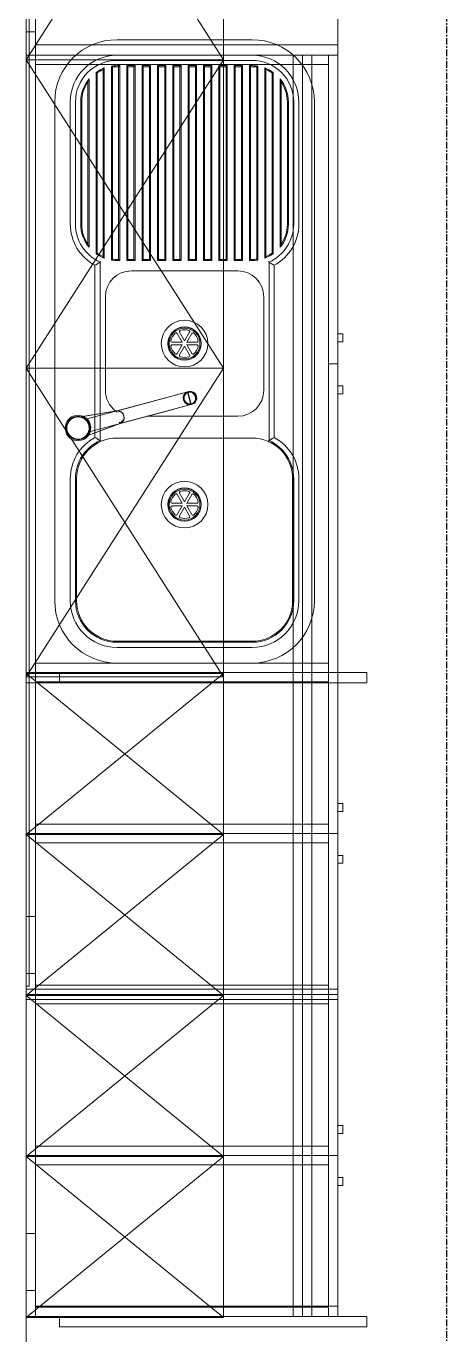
# Model space of a CAD drawing. Header units: millimetres. Extents: x -637480 to 299894, y -125373 to 39000.
# Drawn here: x 269190 to 270000, y 1515 to 4034 of the extents above; entities that cross this region are included whole.
import ezdxf

# ---------------------------------------------------------------- set-up
doc = ezdxf.new("R2010")
doc.units = ezdxf.units.MM
doc.linetypes.add('Xref building Toll$0$Grid Line', pattern=[22.225, 12.7, -3.175, 3.175, -3.175])
for name, color, linetype, lineweight in [('AM_BOR', 4, 'Continuous', 25), ('Xref building Toll$0$A-WALL', 113, 'Continuous', 9), ('Xref building Toll$0$I-FURN', 30, 'Continuous', 9), ('Xref building Toll$0$I-FURN-HDLN', 30, 'Continuous', 9), ('Xref building Toll$0$P-SANR-FIXT', 6, 'Continuous', 9)]:
    doc.layers.add(name, color=color, linetype=linetype, lineweight=lineweight)
doc.layers.add('Xref building Toll$0$S-GRID', color=8, linetype='Continuous')

# ---------------------------------------------------------------- blocks, each defined once
blk = doc.blocks.new('Xref building Toll$0$Toll Grids')
at = {"layer": 'Xref building Toll$0$S-GRID', "linetype": 'Xref building Toll$0$Grid Line'}
blk.add_line((270000, -125373.3), (270000, 36031.5), dxfattribs=at)
blk = doc.blocks.new('Xref building Toll$0$IVS-FURNITURE-Open Cabinet with Power Outlet Hole - W620 D600 H520 2-1123760-MASTER GROUND FLOOR')
at = {"layer": 'Xref building Toll$0$I-FURN'}
for p, q in [((315, 0), (-315, 0)), ((-315, 0), (-315, -600)), ((-315, -600), (-315, 0)), ((-315, 0), (315, 0)), ((-315, 0), (-315, 0)), ((-155, 0), (-265, 0)), ((-265, 0), (-265, 0)), ((-265, 0), (-155, 0)), ((-265, -18), (-265, 0)), ((-265, -18), (-265, 0)), ((-155, 0), (-155, 0)), ((-155, 0), (-155, -18)), ((-155, -18), (-155, 0)), ((315, -600), (315, 0)), ((315, 0), (315, -600)), ((315, 0), (315, 0)), ((295, -18), (-295, -18)), ((-295, -18), (-295, -18)), ((-295, -18), (295, -18)), ((-295, -600), (-295, -18)), ((-295, -600), (-295, -18)), ((-265, -18), (-155, -18)), ((-155, -18), (-265, -18)), ((-265, -18), (-265, -18)), ((-155, -18), (-155, -18)), ((295, -18), (295, -18)), ((295, -18), (295, -600)), ((295, -600), (295, -18)), ((-315, -600), (315, -600)), ((315, -600), (-315, -600)), ((-315, -600), (-315, -600)), ((-295, -600), (295, -600)), ((295, -600), (-295, -600)), ((-295, -600), (-295, -600)), ((295, -600), (295, -600)), ((315, -600), (315, -600))]:
    blk.add_line(p, q, dxfattribs=at)
blk = doc.blocks.new('Xref building Toll$0$IVS-FURNITURE-Table Cabinet Without Shelves - W310_5 D600 H730-1123769-MASTER GROUND FLOOR')
at = {"layer": 'Xref building Toll$0$I-FURN'}
for p, q in [((155, 0), (-155, 0)), ((-155, 0), (-155, -18)), ((-155, -18), (-155, 0)), ((-155, 0), (155, 0)), ((-155, 0), (-155, 0)), ((155, 0), (-155, 0)), ((-155, 0), (-155, -582)), ((-155, -582), (-155, 0)), ((-155, 0), (155, 0)), ((-155, 0), (-155, 0)), ((155, -18), (155, 0)), ((155, 0), (155, -18)), ((155, 0), (155, 0)), ((155, -582), (155, 0)), ((155, 0), (155, -582)), ((155, 0), (155, 0)), ((-155, -18), (155, -18)), ((155, -18), (-155, -18)), ((-155, -18), (-155, -18)), ((137, -18), (-137, -18)), ((-137, -18), (-137, -18)), ((-137, -18), (137, -18)), ((-137, -582), (-137, -18)), ((-137, -582), (-137, -18)), ((137, -18), (137, -18)), ((137, -18), (137, -582)), ((137, -582), (137, -18)), ((155, -18), (155, -18)), ((155, -514), (-155, -514)), ((-155, -514), (-155, -532)), ((-155, -532), (-155, -514)), ((-155, -514), (155, -514)), ((-155, -514), (-155, -514)), ((155, -532), (155, -514)), ((155, -514), (155, -532)), ((155, -514), (155, -514)), ((-155, -532), (155, -532)), ((155, -532), (-155, -532)), ((-155, -532), (-155, -532)), ((155, -532), (-155, -532)), ((-155, -532), (-155, -550)), ((-155, -550), (-155, -532)), ((-155, -532), (155, -532)), ((-155, -532), (-155, -532)), ((-155, -550), (155, -550)), ((155, -550), (-155, -550)), ((-155, -550), (-155, -550)), ((155, -532), (155, -532)), ((155, -550), (155, -532)), ((155, -532), (155, -550)), ((155, -532), (155, -532)), ((155, -550), (155, -550)), ((-155, -582), (155, -582)), ((155, -582), (-155, -582)), ((-155, -582), (-155, -582)), ((155, -582), (-155, -582)), ((-155, -582), (-155, -582)), ((-155, -582), (155, -582)), ((-155, -582), (-155, -600)), ((-155, -582), (-155, -600)), ((155, -600), (-155, -600)), ((-155, -600), (-155, -600)), ((-155, -600), (155, -600)), ((-137, -582), (137, -582)), ((137, -582), (-137, -582)), ((-137, -582), (-137, -582)), ((112.5, -600), (97.5, -600)), ((97.5, -600), (97.5, -600)), ((97.5, -600), (112.5, -600)), ((97.5, -600), (97.5, -610)), ((97.5, -600), (97.5, -610)), ((112.5, -600), (112.5, -600)), ((112.5, -610), (112.5, -600)), ((112.5, -600), (112.5, -610)), ((137, -582), (137, -582)), ((155, -582), (155, -582)), ((155, -582), (155, -582)), ((155, -600), (155, -582)), ((155, -582), (155, -600)), ((155, -600), (155, -600)), ((112.5, -610), (97.5, -610)), ((97.5, -610), (97.5, -610)), ((97.5, -610), (112.5, -610)), ((112.5, -610), (112.5, -610))]:
    blk.add_line(p, q, dxfattribs=at)
blk = doc.blocks.new('Xref building Toll$0$IVS-FURNITURE-Table Cabinet Without Shelves - W310_5 D600 H730-1128784-MASTER GROUND FLOOR')
at = {"layer": 'Xref building Toll$0$I-FURN'}
for p, q in [((112.5, 610), (97.5, 610)), ((97.5, 610), (97.5, 610)), ((97.5, 610), (112.5, 610)), ((97.5, 610), (97.5, 600)), ((97.5, 610), (97.5, 600)), ((112.5, 610), (112.5, 610)), ((112.5, 600), (112.5, 610)), ((112.5, 610), (112.5, 600)), ((155, 600), (-155, 600)), ((-155, 600), (-155, 600)), ((-155, 600), (155, 600)), ((-155, 600), (-155, 582)), ((-155, 600), (-155, 582)), ((155, 582), (-155, 582)), ((-155, 582), (-155, 0)), ((-155, 0), (-155, 582)), ((-155, 582), (155, 582)), ((-155, 582), (-155, 582)), ((155, 582), (-155, 582)), ((-155, 582), (-155, 582)), ((-155, 582), (155, 582)), ((-137, 582), (-137, 582)), ((-137, 582), (137, 582)), ((137, 582), (-137, 582)), ((-137, 18), (-137, 582)), ((-137, 18), (-137, 582)), ((112.5, 600), (97.5, 600)), ((97.5, 600), (97.5, 600)), ((97.5, 600), (112.5, 600)), ((112.5, 600), (112.5, 600)), ((137, 582), (137, 582)), ((137, 582), (137, 18)), ((137, 18), (137, 582)), ((155, 600), (155, 600)), ((155, 582), (155, 600)), ((155, 600), (155, 582)), ((155, 0), (155, 582)), ((155, 582), (155, 0)), ((155, 582), (155, 582)), ((155, 582), (155, 582)), ((155, 550), (-155, 550)), ((-155, 550), (-155, 532)), ((-155, 532), (-155, 550)), ((-155, 550), (155, 550)), ((-155, 550), (-155, 550)), ((155, 532), (-155, 532)), ((-155, 532), (-155, 514)), ((-155, 514), (-155, 532)), ((-155, 532), (155, 532)), ((-155, 532), (-155, 532)), ((-155, 532), (155, 532)), ((155, 532), (-155, 532)), ((-155, 532), (-155, 532)), ((155, 532), (155, 550)), ((155, 550), (155, 532)), ((155, 550), (155, 550)), ((155, 514), (155, 532)), ((155, 532), (155, 514)), ((155, 532), (155, 532)), ((155, 532), (155, 532)), ((-155, 514), (155, 514)), ((155, 514), (-155, 514)), ((-155, 514), (-155, 514)), ((155, 514), (155, 514)), ((155, 18), (-155, 18)), ((-155, 18), (-155, 0)), ((-155, 0), (-155, 18)), ((-155, 18), (155, 18)), ((-155, 18), (-155, 18)), ((-155, 0), (155, 0)), ((155, 0), (-155, 0)), ((-155, 0), (-155, 0)), ((-155, 0), (155, 0)), ((155, 0), (-155, 0)), ((-155, 0), (-155, 0)), ((137, 18), (-137, 18)), ((-137, 18), (-137, 18)), ((-137, 18), (137, 18)), ((137, 18), (137, 18)), ((155, 0), (155, 18)), ((155, 18), (155, 0)), ((155, 18), (155, 18)), ((155, 0), (155, 0)), ((155, 0), (155, 0))]:
    blk.add_line(p, q, dxfattribs=at)
blk = doc.blocks.new('Xref building Toll$0$IVS-FURNITURE-Open Cabinet Under Tabletop - W640 D600 H900-1128785-MASTER GROUND FLOOR')
at = {"layer": 'Xref building Toll$0$I-FURN'}
for p, q in [((345, 0), (-345, 0)), ((-345, 0), (-345, -600)), ((-345, -600), (-345, 0)), ((-345, 0), (345, 0)), ((-345, 0), (-345, 0)), ((345, 0), (-345, 0)), ((-345, 0), (-345, 0)), ((-345, 0), (345, 0)), ((-345, 0), (-345, -18)), ((-345, 0), (-345, -18)), ((-190, 0), (-300, 0)), ((-300, 0), (-300, 0)), ((-300, 0), (-190, 0)), ((-300, -18), (-300, 0)), ((-300, -18), (-300, 0)), ((-190, 0), (-190, 0)), ((-190, 0), (-190, -18)), ((-190, -18), (-190, 0)), ((345, -600), (345, 0)), ((345, 0), (345, -600)), ((345, 0), (345, 0)), ((345, 0), (345, 0)), ((345, -18), (345, 0)), ((345, 0), (345, -18)), ((345, -18), (-345, -18)), ((-345, -18), (-345, -18)), ((-345, -18), (345, -18)), ((325, -18), (-325, -18)), ((-325, -18), (-325, -600)), ((325, -18), (-325, -18)), ((-325, -18), (-325, -18)), ((-325, -600), (-325, -18)), ((-300, -18), (-190, -18)), ((-190, -18), (-300, -18)), ((-300, -18), (-300, -18)), ((-190, -18), (-190, -18)), ((325, -600), (325, -18)), ((325, -18), (325, -18)), ((325, -18), (325, -600)), ((345, -18), (345, -18)), ((-345, -600), (345, -600)), ((-325, -600), (-345, -600)), ((-345, -600), (-345, -600)), ((-325, -600), (-325, -600)), ((-325, -600), (325, -600)), ((345, -600), (325, -600)), ((325, -600), (325, -600)), ((345, -600), (345, -600))]:
    blk.add_line(p, q, dxfattribs=at)
blk = doc.blocks.new('Xref building Toll$0$IVS-FURNITURE-Table Cabinet With Sink - W1188 D600 H900 8-1128787-MASTER GROUND FLOOR')
at = {"layer": 'Xref building Toll$0$I-FURN'}
for p, q in [((594, 0), (-594, 0)), ((-594, 0), (-594, -18)), ((-594, -18), (-594, 0)), ((-594, 0), (594, 0)), ((-594, 0), (-594, 0)), ((594, 0), (-594, 0)), ((-594, 0), (-594, 0)), ((-594, 0), (594, 0)), ((-594, 0), (-594, -18)), ((-594, 0), (-594, -18)), ((594, 0), (-594, 0)), ((-594, 0), (-594, -582)), ((-594, -582), (-594, 0)), ((-594, 0), (594, 0)), ((-594, 0), (-594, 0)), ((594, -18), (594, 0)), ((594, 0), (594, -18)), ((594, 0), (594, 0)), ((594, 0), (594, 0)), ((594, -18), (594, 0)), ((594, 0), (594, -18)), ((594, -582), (594, 0)), ((594, 0), (594, -582)), ((594, 0), (594, 0)), ((-594, -18), (594, -18)), ((594, -18), (-594, -18)), ((-594, -18), (-594, -18)), ((594, -18), (-594, -18)), ((-594, -18), (-594, -18)), ((-594, -18), (594, -18)), ((-576, -582), (-576, -18)), ((-576, -18), (576, -18)), ((-576, -18), (-576, -18)), ((-576, -18), (576, -18)), ((-576, -582), (-576, -18)), ((576, -18), (576, -582)), ((576, -18), (576, -18)), ((576, -582), (576, -18)), ((594, -18), (594, -18)), ((594, -18), (594, -18)), ((594, -514), (-594, -514)), ((-594, -514), (-594, -532)), ((-594, -532), (-594, -514)), ((-594, -514), (594, -514)), ((-594, -514), (-594, -514)), ((594, -532), (594, -514)), ((594, -514), (594, -532)), ((594, -514), (594, -514)), ((-594, -532), (594, -532)), ((594, -532), (-594, -532)), ((-594, -532), (-594, -532)), ((594, -532), (-594, -532)), ((-594, -532), (-594, -550)), ((-594, -550), (-594, -532)), ((-594, -532), (594, -532)), ((-594, -532), (-594, -532)), ((-594, -550), (594, -550)), ((594, -550), (-594, -550)), ((-594, -550), (-594, -550)), ((594, -532), (594, -532)), ((594, -550), (594, -532)), ((594, -532), (594, -550)), ((594, -532), (594, -532)), ((594, -550), (594, -550)), ((0, -582), (-594, -582)), ((-594, -582), (-594, -582)), ((-594, -582), (0, -582)), ((-594, -582), (-594, -600)), ((-594, -582), (-594, -600)), ((-594, -582), (-576, -582)), ((594, -582), (-594, -582)), ((-594, -582), (-594, -582)), ((0, -600), (-594, -600)), ((-594, -600), (-594, -600)), ((-594, -600), (0, -600)), ((576, -582), (-576, -582)), ((-576, -582), (-576, -582)), ((-42.5, -600), (-57.5, -600)), ((-57.5, -600), (-57.5, -600)), ((-57.5, -600), (-42.5, -600)), ((-57.5, -600), (-57.5, -610)), ((-57.5, -600), (-57.5, -610)), ((-42.5, -600), (-42.5, -600)), ((-42.5, -610), (-42.5, -600)), ((-42.5, -600), (-42.5, -610)), ((594, -582), (0, -582)), ((0, -582), (0, -582)), ((0, -582), (594, -582)), ((0, -582), (0, -600)), ((0, -582), (0, -600)), ((0, -582), (0, -582)), ((0, -600), (0, -582)), ((0, -582), (0, -600)), ((594, -600), (0, -600)), ((0, -600), (0, -600)), ((0, -600), (594, -600)), ((0, -600), (0, -600)), ((57.5, -600), (42.5, -600)), ((42.5, -600), (42.5, -600)), ((42.5, -600), (57.5, -600)), ((42.5, -600), (42.5, -610)), ((42.5, -600), (42.5, -610)), ((57.5, -600), (57.5, -600)), ((57.5, -610), (57.5, -600)), ((57.5, -600), (57.5, -610)), ((576, -582), (594, -582)), ((576, -582), (576, -582)), ((594, -582), (594, -582)), ((594, -600), (594, -582)), ((594, -582), (594, -600)), ((594, -582), (594, -582)), ((594, -600), (594, -600)), ((-42.5, -610), (-57.5, -610)), ((-57.5, -610), (-57.5, -610)), ((-57.5, -610), (-42.5, -610)), ((-42.5, -610), (-42.5, -610)), ((57.5, -610), (42.5, -610)), ((42.5, -610), (42.5, -610)), ((42.5, -610), (57.5, -610)), ((57.5, -610), (57.5, -610))]:
    blk.add_line(p, q, dxfattribs=at)
blk = doc.blocks.new('Xref building Toll$0$Sink_1200mm_2_Bowl_2510 - Sink_1200mm_2_Bowl_2510-1123753-MASTER GROUND FLOOR')
at = {"layer": 'Xref building Toll$0$P-SANR-FIXT'}
for p, q in [((480, -50), (-480, -50)), ((-480, -50), (480, -50)), ((-245, -80), (-480, -80)), ((-480, -89.9), (-245, -89.9)), ((-245, -92), (-480, -92)), ((-114.8, -169.3), (-125.9, -100.8)), ((480, -80), (245, -80)), ((245, -89.9), (480, -89.9)), ((245, -100), (480, -100)), ((-138.8, -175.7), (-163.4, -110.8)), ((-162.3, -113.6), (-139, -175.3)), ((-154.8, -116), (-111, -279.7)), ((-154.8, -116), (-154.8, -116)), ((-86.8, -273.2), (-130.7, -109.6)), ((-130.7, -109.6), (-130.7, -109.6)), ((-114.8, -168.9), (-125.4, -103.7)), ((206.4, -114), (200.5, -116)), ((524.5, -116), (200.5, -116)), ((206.4, -114), (518.6, -114)), ((480, -102), (245, -102)), ((524.5, -116), (518.6, -114)), ((-171.8, -137.4), (171.8, -137.4)), ((165.7, -127.5), (-165.7, -127.5)), ((-75, -147.5), (105, -147.5)), ((182.4, -143.5), (179.4, -145.5)), ((545.6, -145.5), (179.4, -145.5)), ((182.4, -143.5), (542.6, -143.5)), ((187.9, -129.5), (537.1, -129.5)), ((187.9, -129.5), (188.9, -131.5)), ((536.1, -131.5), (188.9, -131.5)), ((537.1, -129.5), (536.1, -131.5)), ((545.6, -145.5), (542.6, -143.5)), ((-600, -170), (-600, -430)), ((-600, -430), (-600, -170)), ((-570, -170), (-570, -430)), ((-560.1, -430), (-560.1, -170)), ((-558, -170), (-558, -430)), ((-167, -430), (-167, -170)), ((-139, -175.1), (-102.2, -312.6)), ((-78, -306.2), (-114.9, -168.7)), ((175, -175.1), (175, -170)), ((177, -173.1), (175, -175.1)), ((550, -175.1), (175, -175.1)), ((175.9, -159.1), (549.1, -159.1)), ((175.9, -159.1), (177.6, -161.1)), ((177, -170), (177, -173.1)), ((177, -173.1), (548, -173.1)), ((547.4, -161.1), (177.6, -161.1)), ((549.1, -159.1), (547.4, -161.1)), ((548, -173.1), (548, -170)), ((550, -175.1), (548, -173.1)), ((550, -170), (550, -175.1)), ((560.1, -170), (560.1, -430)), ((570, -430), (570, -170)), ((600, -430), (600, -170)), ((600, -170), (600, -430)), ((155, -197.5), (155, -402.5)), ((175, -188.6), (550, -188.6)), ((175, -188.6), (177, -190.6)), ((175, -204.6), (175, -188.6)), ((548, -190.6), (177, -190.6)), ((177, -190.6), (177, -202.6)), ((550, -188.6), (548, -190.6)), ((548, -202.6), (548, -190.6)), ((550, -188.6), (550, -204.6)), ((177, -202.6), (175, -204.6)), ((550, -204.6), (175, -204.6)), ((175, -218.2), (550, -218.2)), ((175, -218.2), (177, -220.2)), ((175, -234.2), (175, -218.2)), ((177, -202.6), (548, -202.6)), ((548, -220.2), (177, -220.2)), ((177, -220.2), (177, -232.2)), ((550, -204.6), (548, -202.6)), ((550, -218.2), (548, -220.2)), ((548, -232.2), (548, -220.2)), ((550, -218.2), (550, -234.2)), ((-125, -402.5), (-125, -227.4)), ((177, -232.2), (175, -234.2)), ((550, -234.2), (175, -234.2)), ((175, -247.7), (550, -247.7)), ((175, -247.7), (177, -249.7)), ((175, -263.7), (175, -247.7)), ((177, -232.2), (548, -232.2)), ((548, -249.7), (177, -249.7)), ((177, -249.7), (177, -261.7)), ((550, -234.2), (548, -232.2)), ((550, -247.7), (548, -249.7)), ((548, -261.7), (548, -249.7)), ((550, -247.7), (550, -263.7)), ((177, -261.7), (175, -263.7)), ((550, -263.7), (175, -263.7)), ((177, -261.7), (548, -261.7)), ((550, -263.7), (548, -261.7)), ((-108.7, -288.2), (-102.2, -312.4)), ((-78.1, -306), (-84.6, -281.7)), ((175, -277.2), (550, -277.2)), ((175, -277.2), (177, -279.2)), ((175, -293.2), (175, -277.2)), ((177, -291.2), (175, -293.2)), ((550, -293.2), (175, -293.2)), ((548, -279.2), (177, -279.2)), ((177, -279.2), (177, -291.2)), ((177, -291.2), (548, -291.2)), ((550, -277.2), (548, -279.2)), ((548, -291.2), (548, -279.2)), ((550, -293.2), (548, -291.2)), ((550, -277.2), (550, -293.2)), ((-90.1, -309.4), (-102.2, -312.6)), ((-102.2, -312.6), (-90.1, -309.4)), ((-102.2, -312.4), (-102.2, -312.6)), ((-102.2, -312.6), (-102.2, -312.4)), ((-102.2, -312.6), (-102.2, -312.4)), ((-102.2, -312.6), (-101.9, -313.5)), ((-101.9, -313.6), (-101.7, -314.5)), ((-101, -313.2), (-100.9, -313.4)), ((-83, -306.8), (-97.5, -310.7)), ((-97.5, -310.7), (-90.3, -308.8)), ((-90.3, -308.8), (-83, -306.8)), ((-78, -306.2), (-90.1, -309.4)), ((-90.1, -309.4), (-78, -306.2)), ((-78.7, -307.4), (-78.8, -307.3)), ((-78, -306.2), (-78.1, -306)), ((-78.1, -306), (-78, -306.2)), ((-78.1, -306), (-78, -306.2)), ((-77.8, -307), (-78, -306.2)), ((-77.5, -308), (-77.8, -307.1)), ((175, -306.8), (550, -306.8)), ((175, -306.8), (177, -308.8)), ((175, -322.8), (175, -306.8)), ((177, -320.8), (175, -322.8)), ((550, -322.8), (175, -322.8)), ((548, -308.8), (177, -308.8)), ((177, -308.8), (177, -320.8)), ((177, -320.8), (548, -320.8)), ((550, -306.8), (548, -308.8)), ((548, -320.8), (548, -308.8)), ((550, -322.8), (548, -320.8)), ((550, -306.8), (550, -322.8)), ((175, -336.3), (550, -336.3)), ((175, -336.3), (177, -338.3)), ((175, -352.3), (175, -336.3)), ((177, -350.3), (175, -352.3)), ((550, -352.3), (175, -352.3)), ((548, -338.3), (177, -338.3)), ((177, -338.3), (177, -350.3)), ((177, -350.3), (548, -350.3)), ((550, -336.3), (548, -338.3)), ((548, -350.3), (548, -338.3)), ((550, -352.3), (548, -350.3)), ((550, -336.3), (550, -352.3)), ((175, -365.8), (550, -365.8)), ((175, -365.8), (177, -367.8)), ((175, -381.8), (175, -365.8)), ((548, -367.8), (177, -367.8)), ((177, -367.8), (177, -379.8)), ((550, -365.8), (548, -367.8)), ((548, -379.8), (548, -367.8)), ((550, -365.8), (550, -381.8)), ((177, -379.8), (175, -381.8)), ((550, -381.8), (175, -381.8)), ((175, -395.4), (550, -395.4)), ((175, -395.4), (177, -397.4)), ((175, -411.4), (175, -395.4)), ((177, -379.8), (548, -379.8)), ((548, -397.4), (177, -397.4)), ((177, -397.4), (177, -409.4)), ((550, -381.8), (548, -379.8)), ((548, -397.4), (550, -395.4)), ((548, -409.4), (548, -397.4)), ((550, -395.4), (550, -411.4)), ((175, -411.4), (177, -409.4)), ((550, -411.4), (175, -411.4)), ((175, -424.9), (550, -424.9)), ((175, -424.9), (177, -426.9)), ((175, -430), (175, -424.9)), ((177, -409.4), (548, -409.4)), ((548, -426.9), (177, -426.9)), ((177, -426.9), (177, -430)), ((550, -411.4), (548, -409.4)), ((548, -426.9), (550, -424.9)), ((548, -430), (548, -426.9)), ((550, -424.9), (550, -430)), ((105, -452.5), (-75, -452.5)), ((175.9, -440.9), (177.6, -438.9)), ((549.1, -440.9), (175.9, -440.9)), ((177.6, -438.9), (547.4, -438.9)), ((549.1, -440.9), (547.4, -438.9)), ((171.8, -462.6), (-171.8, -462.6)), ((-165.7, -472.5), (165.7, -472.5)), ((179.4, -454.5), (545.6, -454.5)), ((179.4, -454.5), (182.4, -456.5)), ((542.6, -456.5), (182.4, -456.5)), ((187.9, -470.5), (188.9, -468.5)), ((537.1, -470.5), (187.9, -470.5)), ((188.9, -468.5), (536.1, -468.5)), ((537.1, -470.5), (536.1, -468.5)), ((542.6, -456.5), (545.6, -454.5)), ((200.5, -484), (524.5, -484)), ((200.5, -484), (206.4, -486)), ((518.6, -486), (206.4, -486)), ((245, -498), (480, -498)), ((480, -500), (245, -500)), ((518.6, -486), (524.5, -484)), ((-480, -508), (-245, -508)), ((-245, -510.1), (-480, -510.1)), ((-480, -520), (-245, -520)), ((480, -510.1), (245, -510.1)), ((245, -520), (480, -520)), ((-480, -550), (480, -550)), ((480, -550), (-480, -550))]:
    blk.add_line(p, q, dxfattribs=at)
at = {"layer": 'Xref building Toll$0$P-SANR-FIXT', "flags": 128}
for points in [[(-149.4, -117.2), (-145.5, -117.1), (-141.8, -116.5)], [(-141.8, -116.5), (-145.5, -117.1), (-149.4, -117.2)], [(-141.8, -116.5), (-138.2, -115.2), (-134.9, -113.3)], [(-134.9, -113.3), (-138.2, -115.2), (-141.8, -116.5)], [(171.8, -137.4), (171, -136.2), (170.3, -134.9), (169.5, -133.7), (168.7, -132.5), (167.9, -131.2), (167.2, -130), (166.4, -128.7), (165.7, -127.5)], [(167.3, -130.3), (167.9, -131.2), (168.4, -132.1), (169, -132.9), (169.6, -133.8), (170.1, -134.7), (170.7, -135.6), (171.3, -136.5), (171.8, -137.4)], [(-139, -175.3), (-130.7, -184), (-118.9, -181.7), (-114.5, -170.6), (-114.8, -168.9)], [(-171.8, -462.6), (-171, -463.8), (-170.3, -465.1), (-169.5, -466.3), (-168.7, -467.5), (-167.9, -468.8), (-167.2, -470), (-166.4, -471.3), (-165.7, -472.5)], [(-167.3, -469.7), (-167.9, -468.8), (-168.4, -467.9), (-169, -467.1), (-169.6, -466.2), (-170.1, -465.3), (-170.7, -464.4), (-171.3, -463.5), (-171.8, -462.6)]]:
    blk.add_lwpolyline(points, dxfattribs=at)
at = {"layer": 'Xref building Toll$0$P-SANR-FIXT'}
for centre, radius, start, end in [((-480, -170), 120, 90, 180), ((-480, -170), 120, 90, 180), ((480, -170), 120, 360, 90), ((480, -170), 120, 0, 90), ((-147.6, -94.8), 24.5, 105, 285), ((-147.6, -94.8), 22.5, 15, 195), ((-147.6, -94.8), 22.5, 105, 285), ((-147.6, -94.8), 22.5, 105, 285), ((-147.6, -94.8), 21.4, 105, 285), ((-147.6, -94.8), 21.4, 105, 285), ((-147.6, -94.8), 24.5, 285, 105), ((-147.6, -94.8), 22.5, 285, 105), ((-147.6, -94.8), 22.5, 285, 105), ((-147.6, -94.8), 21.4, 285, 105), ((-147.6, -94.8), 21.4, 285, 105), ((-480, -170), 90, 90, 180), ((-480, -170), 80.1, 90, 180), ((-480, -170), 78, 90, 180), ((-245, -170), 90, 28.1786, 90), ((-245, -170), 80.1, 24.0151, 90), ((-245, -170), 78, 360, 90), ((-147.6, -94.8), 22.5, 195, 15), ((245, -170), 90, 90, 151.8214), ((245, -170), 80.1, 90, 155.9849), ((245, -170), 70, 90, 129.5177), ((480, -170), 90, 360, 90), ((480, -170), 80.1, 0, 90), ((480, -170), 70, 50.4823, 90), ((245, -170), 68, 90, 124.5603), ((480, -170), 68, 55.4397, 90), ((-75, -197.5), 50, 90, 143.201), ((105, -197.5), 50, 0, 90), ((245, -170), 70, 144.6885, 159.5463), ((245, -170), 68, 145.5553, 157.099), ((480, -170), 68, 22.901, 34.4447), ((480, -170), 70, 20.4537, 35.3115), ((-127.1, -171.3), 12.5, 200.7554, 9.2446), ((245, -170), 70, 171.0227, 180), ((245, -170), 68, 172.4598, 180), ((480, -170), 68, 360, 7.5402), ((480, -170), 70, 360, 8.9773), ((-295, -300), 32, 0, 180), ((-295, -300), 32, 360, 180), ((15, -300), 32, 0, 180), ((15, -300), 32, 360, 180), ((-295, -300), 32, 180, 0), ((-295, -300), 32, 180, 360), ((15, -300), 32, 180, 0), ((15, -300), 32, 180, 360), ((-90.3, -308.8), 12.5, 198.0333, 11.9667), ((-75, -402.5), 50, 180, 270), ((105, -402.5), 50, 270, 360), ((-480, -430), 120, 180, 270), ((-480, -430), 120, 180, 270), ((-480, -430), 90, 180, 270), ((-480, -430), 80.1, 180, 270), ((-480, -430), 78, 180, 270), ((-245, -430), 78, 270, 0), ((245, -430), 70, 180, 188.9773), ((245, -430), 68, 180, 187.5402), ((480, -430), 120, 270, 360), ((480, -430), 120, 270, 360), ((480, -430), 90, 270, 360), ((480, -430), 80.1, 270, 0), ((480, -430), 68, 352.4598, 360), ((480, -430), 70, 351.0227, 0), ((-245, -430), 80.1, 270, 335.9849), ((-245, -430), 90, 270, 331.8214), ((245, -430), 90, 208.1786, 270), ((245, -430), 80.1, 204.0151, 270), ((245, -430), 70, 200.4537, 215.3115), ((245, -430), 68, 202.901, 214.4447), ((480, -430), 68, 325.5553, 337.099), ((480, -430), 70, 324.6885, 339.5463), ((245, -430), 70, 230.4823, 270), ((245, -430), 68, 235.4397, 270), ((480, -430), 70, 270, 309.5177), ((480, -430), 68, 270, 304.5603)]:
    blk.add_arc(centre, radius, start, end, dxfattribs=at)
for centre, major_axis, ratio, start_param, end_param in [((-136.1, -174.6), (2.9, 0.78), 0.087156, 1.570796, 4.712389), ((-117.7, -169.6), (2.9, 0.78), 0.087156, 4.712389, 7.853982), ((-89.9, -310.2), (12.1, 3.2), 0.996195, 0, 3.141593), ((-89.8, -310.4), (12.1, 3.2), 0.996195, 0, 3.141593), ((-89.6, -311.2), (12.1, 3.2), 0.996195, 0, 3.141593), ((-89.9, -310.2), (11.1, 3), 0.996195, 0, 3.141593), ((-89.8, -310.4), (11.1, 3), 0.996195, 0, 3.141593), ((-90, -309.8), (12.1, 3.2), 0.996195, 0.927295, 2.214297), ((-97.4, -311.1), (4.83, 1.29), 0.087156, 1.570796, 3.141593), ((-90.1, -309.4), (12.1, 3.2), 0.996195, 3.141593, 6.283185), ((-90.1, -309.4), (12.1, 3.2), 0.996195, 3.141593, 6.283185), ((-97.4, -311.1), (4.83, 1.29), 0.087156, 1.570796, 3.141593), ((-89.9, -310.2), (12.1, 3.2), 0.996195, 3.141593, 6.283185), ((-89.8, -310.4), (12.1, 3.2), 0.996195, 3.141593, 6.283185), ((-89.6, -311.2), (12.1, 3.2), 0.996195, 3.141593, 6.283185), ((-89.9, -310.2), (11.1, 3), 0.996195, 3.141593, 6.283185), ((-89.8, -310.4), (11.1, 3), 0.996195, 3.141593, 6.283185), ((-82.9, -307.2), (4.83, 1.29), 0.087156, 0, 1.570796), ((-82.9, -307.2), (4.83, 1.29), 0.087156, 0, 1.570796)]:
    blk.add_ellipse(centre, major_axis=major_axis, ratio=ratio, start_param=start_param, end_param=end_param, dxfattribs=at)
for points, knots in [([(-162.3, -113.7), (-162.4, -113.6), (-162.4, -113.4), (-162, -113.3), (-161.8, -113.3), (-161.5, -113.3), (-161.2, -113.3), (-160.9, -113.3), (-160.7, -113.3), (-160.5, -113.4), (-160.3, -113.4), (-160, -113.5), (-159.5, -113.7), (-159.2, -113.8), (-159, -113.9)], [0, 0, 0, 0, 0.25, 0.375, 0.4375, 0.5, 0.5625, 0.625, 0.6875, 0.71875, 0.75, 0.8125, 0.875, 1, 1, 1, 1]), ([(-158.2, -116.3), (-158.7, -116), (-159.4, -115.7), (-160.2, -115.2), (-160.5, -115), (-160.8, -114.8), (-160.9, -114.7), (-161.1, -114.6), (-161.3, -114.5), (-161.4, -114.3), (-161.6, -114.2), (-161.7, -114.1), (-161.9, -114), (-162, -113.9), (-162.1, -113.8), (-162.2, -113.7), (-162.3, -113.7)], [0, 0, 0, 0, 0.333333, 0.416667, 0.5, 0.541667, 0.583333, 0.625, 0.666667, 0.708333, 0.75, 0.791667, 0.833333, 0.875, 0.916667, 1, 1, 1, 1]), ([(-154.8, -116), (-154.8, -116), (-154.8, -116.1), (-154.4, -116.2), (-154, -116.3), (-153.6, -116.4), (-153.2, -116.5), (-152.9, -116.6), (-152.7, -116.7), (-152.3, -116.7), (-152, -116.8), (-151.7, -116.9), (-151.4, -116.9), (-151.1, -117), (-150.7, -117), (-150.1, -117.1), (-149.6, -117.1), (-149.4, -117.2)], [0, 0, 0, 0, 0.142857, 0.285714, 0.357143, 0.428571, 0.5, 0.535714, 0.571429, 0.625, 0.678571, 0.705357, 0.732143, 0.785714, 0.839286, 0.892857, 1, 1, 1, 1]), ([(-149.4, -117.2), (-149.8, -117.1), (-150.4, -117.1), (-151.1, -117), (-151.5, -116.9), (-151.8, -116.8), (-152.1, -116.8), (-152.3, -116.7), (-152.6, -116.7), (-152.8, -116.6), (-153, -116.6), (-153.2, -116.5), (-153.4, -116.5), (-153.6, -116.4), (-153.8, -116.4), (-154, -116.3), (-154.1, -116.3), (-154.3, -116.2), (-154.4, -116.2), (-154.5, -116.1), (-154.8, -116.1), (-154.8, -116.1), (-154.8, -116)], [0, 0, 0, 0, 0.142857, 0.214286, 0.25, 0.285714, 0.321429, 0.357143, 0.392857, 0.428571, 0.464286, 0.5, 0.535714, 0.571429, 0.607143, 0.642857, 0.678571, 0.714286, 0.75, 0.785714, 0.857143, 1, 1, 1, 1]), ([(-130.7, -109.6), (-130.7, -109.6), (-130.7, -109.6), (-130.9, -109.8), (-131, -109.9), (-131.1, -110), (-131.2, -110.1), (-131.3, -110.3), (-131.4, -110.4), (-131.6, -110.5), (-131.7, -110.7), (-131.8, -110.8), (-132, -111), (-132.2, -111.1), (-132.3, -111.3), (-132.5, -111.4), (-132.7, -111.6), (-132.9, -111.8), (-133.1, -112), (-133.4, -112.2), (-134, -112.7), (-134.5, -113), (-134.9, -113.3)], [0, 0, 0, 0, 0.142857, 0.214286, 0.25, 0.285714, 0.321429, 0.357143, 0.392857, 0.428571, 0.464286, 0.5, 0.535714, 0.571429, 0.607143, 0.642857, 0.678571, 0.714286, 0.75, 0.785714, 0.857143, 1, 1, 1, 1]), ([(-134.9, -113.3), (-134.6, -113.1), (-134.1, -112.7), (-133.5, -112.3), (-133, -111.9), (-132.7, -111.6), (-132.4, -111.4), (-132.2, -111.2), (-132.1, -111), (-131.9, -110.8), (-131.7, -110.7), (-131.5, -110.5), (-131.3, -110.2), (-131, -109.9), (-130.7, -109.6), (-130.7, -109.6), (-130.7, -109.6)], [0, 0, 0, 0, 0.142857, 0.214286, 0.285714, 0.357143, 0.392857, 0.428571, 0.464286, 0.5, 0.535714, 0.571429, 0.642857, 0.714286, 0.857143, 1, 1, 1, 1]), ([(-128.1, -105.7), (-128, -105.5), (-127.8, -105.2), (-127.5, -104.8), (-127.3, -104.6), (-127.1, -104.5), (-127, -104.3), (-126.8, -104.1), (-126.5, -104), (-126.3, -103.8), (-126.1, -103.7), (-125.8, -103.6), (-125.5, -103.6), (-125.4, -103.7), (-125.4, -103.8)], [0, 0, 0, 0, 0.125, 0.1875, 0.25, 0.28125, 0.3125, 0.375, 0.4375, 0.5, 0.5625, 0.625, 0.75, 1, 1, 1, 1]), ([(-125.4, -103.8), (-125.5, -103.9), (-125.5, -104), (-125.6, -104.2), (-125.6, -104.3), (-125.7, -104.4), (-125.7, -104.6), (-125.8, -104.8), (-125.9, -105), (-126, -105.2), (-126.1, -105.4), (-126.2, -105.5), (-126.3, -105.8), (-126.5, -106.1), (-126.9, -106.9), (-127.3, -107.6), (-127.7, -108.1)], [0, 0, 0, 0, 0.083333, 0.125, 0.166667, 0.208333, 0.25, 0.291667, 0.333333, 0.375, 0.416667, 0.458333, 0.5, 0.583333, 0.666667, 1, 1, 1, 1]), ([(-99.8, -302.1), (-100.2, -302.6), (-100.7, -303.4), (-101.2, -304.4), (-101.6, -305.2), (-101.9, -305.9), (-102.2, -307), (-102.7, -309.3), (-102.5, -311.2), (-102.2, -312.6)], [0, 0, 0, 0, 0.142857, 0.214286, 0.285714, 0.357143, 0.428571, 0.571429, 1, 1, 1, 1]), ([(-78, -306.2), (-78.1, -305.7), (-78.4, -304.8), (-79.1, -303.5), (-79.9, -302.2), (-80.8, -301.2), (-81.6, -300.5), (-82.2, -300), (-82.9, -299.5), (-83.9, -298.9), (-84.7, -298.5), (-85.3, -298.3)], [0, 0, 0, 0, 0.142857, 0.285714, 0.428571, 0.571429, 0.642857, 0.714286, 0.785714, 0.857143, 1, 1, 1, 1])]:
    blk.add_open_spline(points, degree=3, knots=knots, dxfattribs=at)
for points in [[(-159, -113.9), (-156.3, -115.3), (-150.7, -116.9), (-144.9, -116.4), (-142, -115.6)], [(-141.4, -117.9), (-143.3, -118.4), (-147, -119), (-152.8, -118.4), (-156.4, -117.2), (-158.2, -116.3)], [(-142, -115.6), (-139.1, -114.8), (-133.8, -112.4), (-129.8, -108.2), (-128.1, -105.7)], [(-127.7, -108.1), (-128.8, -109.7), (-131.2, -112.6), (-136, -116), (-139.5, -117.4), (-141.4, -117.9)], [(-172.7, -138.7), (-172.6, -138.5), (-172.4, -138.2), (-172.1, -137.8), (-171.9, -137.5), (-171.8, -137.4)], [(-165.7, -127.5), (-166.7, -129.2), (-168.7, -132.5), (-170.8, -135.8), (-171.8, -137.4)], [(-171.8, -137.4), (-171.1, -136.2), (-169.6, -133.8), (-168.1, -131.5), (-167.3, -130.3)], [(-167.3, -130.3), (-167.3, -130.1), (-167.1, -129.9), (-166.8, -129.4), (-166.6, -129.1), (-166.6, -129)], [(166.6, -129), (166.7, -129.1), (166.8, -129.4), (167.1, -129.9), (167.3, -130.1), (167.3, -130.3)], [(171.8, -137.4), (171.9, -137.5), (172.1, -137.8), (172.4, -138.2), (172.6, -138.5), (172.7, -138.7)], [(-171.8, -462.6), (-171.9, -462.5), (-172.1, -462.2), (-172.4, -461.8), (-172.6, -461.5), (-172.7, -461.3)], [(-166.6, -471), (-166.7, -470.9), (-166.8, -470.6), (-167.1, -470.1), (-167.3, -469.9), (-167.3, -469.7)], [(171.8, -462.6), (170.8, -464.2), (168.7, -467.5), (166.7, -470.8), (165.7, -472.5)], [(166.6, -471), (166.6, -470.9), (166.8, -470.6), (167.1, -470.1), (167.3, -469.9), (167.3, -469.7)], [(167.3, -469.7), (168.1, -468.5), (169.6, -466.2), (171.1, -463.8), (171.8, -462.6)], [(171.8, -462.6), (171.9, -462.5), (172.1, -462.2), (172.4, -461.8), (172.6, -461.5), (172.7, -461.3)]]:
    blk.add_open_spline(points, degree=3, dxfattribs=at)
blk = doc.blocks.new('Xref building Toll$0$64mm Drain - 64mm Drain-704780-MASTER GROUND FLOOR')
at = {"layer": 'Xref building Toll$0$P-SANR-FIXT'}
for p, q in [((-152.6, 0), (-169.4, 9.7)), ((-169.4, 9.7), (-152.6, 0)), ((-166.9, 14), (-150.1, 4.3)), ((-150.1, 4.3), (-166.9, 14)), ((-150.1, 4.3), (-150.1, 23.7)), ((-150.1, 23.7), (-150.1, 4.3)), ((-150.1, 4.3), (-150.1, 4.3)), ((-145.1, 23.7), (-145.1, 4.3)), ((-145.1, 4.3), (-145.1, 23.7)), ((-145.1, 4.3), (-128.3, 14)), ((-128.3, 14), (-145.1, 4.3)), ((-145.1, 4.3), (-145.1, 4.3)), ((-125.8, 9.7), (-142.6, 0)), ((-142.6, 0), (-125.8, 9.7)), ((-169.4, -9.7), (-152.6, 0)), ((-152.6, 0), (-169.4, -9.7)), ((-150.1, -4.3), (-166.9, -14)), ((-166.9, -14), (-150.1, -4.3)), ((-152.6, 0), (-152.6, 0)), ((-150.1, -23.7), (-150.1, -4.3)), ((-150.1, -4.3), (-150.1, -23.7)), ((-150.1, -4.3), (-150.1, -4.3)), ((-128.3, -14), (-145.1, -4.3)), ((-145.1, -4.3), (-145.1, -23.7)), ((-145.1, -23.7), (-145.1, -4.3)), ((-145.1, -4.3), (-128.3, -14)), ((-145.1, -4.3), (-145.1, -4.3)), ((-142.6, 0), (-125.8, -9.7)), ((-125.8, -9.7), (-142.6, 0)), ((-142.6, 0), (-142.6, 0))]:
    blk.add_line(p, q, dxfattribs=at)
for centre, radius, start, end in [((-147.6, 0), 45, 360, 180), ((-147.6, 0), 45, 360, 180), ((-147.6, 0), 32, 360, 180), ((-147.6, 0), 31.7, 360, 180), ((-147.6, 0), 29.7, 0, 180), ((-147.6, 0), 29.7, 0, 180), ((-147.6, 0), 29.7, 360, 180), ((-147.6, 0), 29.7, 360, 180), ((-147.6, 0), 29.7, 0, 180), ((-147.6, 0), 29.7, 0, 180), ((-147.6, 0), 26.7, 101.9048, 138.0952), ((-147.6, 0), 26.7, 101.9048, 138.0952), ((-152.6, 23.7), 2.5, 0, 101.9048), ((-152.6, 23.7), 2.5, 0, 101.9048), ((-142.6, 23.7), 2.5, 78.0952, 180), ((-142.6, 23.7), 2.5, 78.0952, 180), ((-147.6, 0), 26.7, 41.9048, 78.0952), ((-147.6, 0), 26.7, 41.9048, 78.0952), ((-147.6, 0), 45, 180, 360), ((-147.6, 0), 45, 180, 360), ((-147.6, 0), 32, 180, 360), ((-147.6, 0), 31.7, 180, 360), ((-147.6, 0), 29.7, 180, 360), ((-147.6, 0), 29.7, 180, 360), ((-147.6, 0), 26.7, 161.9048, 198.0952), ((-147.6, 0), 26.7, 161.9048, 198.0952), ((-170.6, 7.5), 2.5, 60, 161.9048), ((-170.6, 7.5), 2.5, 60, 161.9048), ((-165.6, 16.2), 2.5, 138.0952, 240), ((-165.6, 16.2), 2.5, 138.0952, 240), ((-129.6, 16.2), 2.5, 300, 41.9048), ((-129.6, 16.2), 2.5, 300, 41.9048), ((-124.6, 7.5), 2.5, 18.0952, 120), ((-124.6, 7.5), 2.5, 18.0952, 120), ((-147.6, 0), 26.7, 341.9048, 18.0952), ((-147.6, 0), 26.7, 341.9048, 18.0952), ((-147.6, 0), 29.7, 180, 0), ((-147.6, 0), 29.7, 180, 360), ((-147.6, 0), 29.7, 180, 0), ((-147.6, 0), 29.7, 180, 360), ((-170.6, -7.5), 2.5, 198.0952, 300), ((-170.6, -7.5), 2.5, 198.0952, 300), ((-165.6, -16.2), 2.5, 120, 221.9048), ((-165.6, -16.2), 2.5, 120, 221.9048), ((-147.6, 0), 26.7, 221.9048, 258.0952), ((-147.6, 0), 26.7, 221.9048, 258.0952), ((-152.6, -23.7), 2.5, 258.0952, 360), ((-152.6, -23.7), 2.5, 258.0952, 360), ((-142.6, -23.7), 2.5, 180, 281.9048), ((-142.6, -23.7), 2.5, 180, 281.9048), ((-147.6, 0), 26.7, 281.9048, 318.0952), ((-147.6, 0), 26.7, 281.9048, 318.0952), ((-129.6, -16.2), 2.5, 318.0952, 60), ((-129.6, -16.2), 2.5, 318.0952, 60), ((-124.6, -7.5), 2.5, 240, 341.9048), ((-124.6, -7.5), 2.5, 240, 341.9048)]:
    blk.add_arc(centre, radius, start, end, dxfattribs=at)
blk = doc.blocks.new('Xref building Toll$0$IVS-FURNITURE-Hung Cabinet 2 Adjustable Shelves - D380 W594 H900-1123773-MASTER GROUND FLOOR')
at = {"layer": 'Xref building Toll$0$I-FURN-HDLN'}
for p, q in [((-297, 0), (297, -380)), ((-297, -380), (-297, 0)), ((-297, 0), (297, 0)), ((297, 0), (297, -380)), ((-297, -380), (297, 0)), ((297, -380), (-297, -380))]:
    blk.add_line(p, q, dxfattribs=at)
blk = doc.blocks.new('Xref building Toll$0$IVS-FURNITURE-Hung Cabinet 2 Adjustable Shelves - D380 W594 H900 A-1108470-MASTER GROUND FLOOR')
at = {"layer": 'Xref building Toll$0$I-FURN-HDLN'}
for p, q in [((-297, 380), (297, 0)), ((-297, 0), (297, 380)), ((297, 380), (-297, 380)), ((-297, 380), (-297, 0)), ((297, 0), (297, 380)), ((-297, 0), (297, 0))]:
    blk.add_line(p, q, dxfattribs=at)
blk = doc.blocks.new('Xref building Toll$0$IVS-FURNITURE-Hung Cabinet 2 Adjustable Shelves - D380 W310 H900 A 3-1123774-MASTER GROUND FLOOR')
at = {"layer": 'Xref building Toll$0$I-FURN-HDLN'}
for p, q in [((-155, -380), (155, 0)), ((-155, 0), (155, -380)), ((-155, -380), (-155, 0)), ((-155, 0), (155, 0)), ((155, 0), (155, -380)), ((155, -380), (-155, -380))]:
    blk.add_line(p, q, dxfattribs=at)
blk = doc.blocks.new('Xref building Toll$0$IVS-FURNITURE-Hung Cabinet 2 Adjustable Shelves - D380 W310 H900 A 3-1128791-MASTER GROUND FLOOR')
at = {"layer": 'Xref building Toll$0$I-FURN-HDLN'}
for p, q in [((-155, 380), (155, 0)), ((-155, 0), (155, 380)), ((155, 380), (-155, 380)), ((-155, 380), (-155, 0)), ((155, 0), (155, 380)), ((-155, 0), (155, 0))]:
    blk.add_line(p, q, dxfattribs=at)
blk = doc.blocks.new('Xref building Toll$0$IVS-FURNITURE-Table Cabinet Frame1 - D600 H900 THK18_18 no side-1486493-MASTER GROUND FLOOR')
at = {"layer": 'Xref building Toll$0$I-FURN'}
for p, q in [((2095.3, 0), (-2095.3, 0)), ((-2095.3, 0), (2095.3, 0)), ((2095.3, 0), (2095.3, 0)), ((2095.3, -600), (2095.3, 0)), ((2095.3, 0), (2095.3, -600)), ((2095.3, -600), (-2095.3, -600)), ((-2095.3, -600), (2095.3, -600)), ((2095.3, -600), (2095.3, -600))]:
    blk.add_line(p, q, dxfattribs=at)
blk = doc.blocks.new('Xref building Toll')
at = {"layer": 'Xref building Toll$0$A-WALL', "lineweight": 18}
for p, q in [((269190, 458), (269190, 6982.5)), ((269846, 2790), (269254, 2790)), ((269254, 2790), (269254, 2770)), ((269846, 2770), (269846, 2790)), ((269254, 2770), (269846, 2770)), ((269846, 1550), (269254, 1550)), ((269254, 1550), (269254, 1530)), ((269846, 1530), (269846, 1550)), ((269254, 1530), (269846, 1530))]:
    blk.add_line(p, q, dxfattribs=at)
at = {"layer": 'Xref building Toll$0$A-WALL'}
for p, q in [((269190, 2186), (269190, 6827)), ((269196, 2186), (269196, 6827)), ((269196, 2186), (269190, 2186))]:
    blk.add_line(p, q, dxfattribs=at)
blk.add_blockref('Xref building Toll$0$Toll Grids', (0, 0))
at = {"layer": 'Xref building Toll$0$I-FURN'}
for name, p, rotation in [('Xref building Toll$0$IVS-FURNITURE-Table Cabinet Frame1 - D600 H900 THK18_18 no side-1486493-MASTER GROUND FLOOR', (269790, 4865.2), 270.0000000000002), ('Xref building Toll$0$IVS-FURNITURE-Open Cabinet Under Tabletop - W640 D600 H900-1128785-MASTER GROUND FLOOR', (269190, 4323), 90.0000000000005), ('Xref building Toll$0$IVS-FURNITURE-Hung Cabinet 2 Adjustable Shelves - D380 W594 H900-1123773-MASTER GROUND FLOOR', (269190, 4266.5), 89.9999999999998), ('Xref building Toll$0$IVS-FURNITURE-Table Cabinet With Sink - W1188 D600 H900 8-1128787-MASTER GROUND FLOOR', (269190, 3384), 90.0000000000005), ('Xref building Toll$0$IVS-FURNITURE-Hung Cabinet 2 Adjustable Shelves - D380 W594 H900 A-1108470-MASTER GROUND FLOOR', (269190, 3672.5), 269.9999999999998), ('Xref building Toll$0$IVS-FURNITURE-Hung Cabinet 2 Adjustable Shelves - D380 W594 H900-1123773-MASTER GROUND FLOOR', (269190, 3078.5), 89.9999999999998), ('Xref building Toll$0$IVS-FURNITURE-Open Cabinet with Power Outlet Hole - W620 D600 H520 2-1123760-MASTER GROUND FLOOR', (269190, 2475), 90.00000000000053), ('Xref building Toll$0$IVS-FURNITURE-Open Cabinet with Power Outlet Hole - W620 D600 H520 2-1123760-MASTER GROUND FLOOR', (269190, 2475), 90.00000000000053), ('Xref building Toll$0$IVS-FURNITURE-Table Cabinet Without Shelves - W310_5 D600 H730-1128784-MASTER GROUND FLOOR', (269190, 2635), 270.0000000000005), ('Xref building Toll$0$IVS-FURNITURE-Hung Cabinet 2 Adjustable Shelves - D380 W310 H900 A 3-1128791-MASTER GROUND FLOOR', (269190, 2633), 269.9999999999998), ('Xref building Toll$0$IVS-FURNITURE-Table Cabinet Without Shelves - W310_5 D600 H730-1123769-MASTER GROUND FLOOR', (269190, 2325), 90.00000000000053), ('Xref building Toll$0$IVS-FURNITURE-Hung Cabinet 2 Adjustable Shelves - D380 W310 H900 A 3-1123774-MASTER GROUND FLOOR', (269190, 2323), 90.00000000000053), ('Xref building Toll$0$IVS-FURNITURE-Open Cabinet with Power Outlet Hole - W620 D600 H520 2-1123760-MASTER GROUND FLOOR', (269190, 1865), 90.00000000000053), ('Xref building Toll$0$IVS-FURNITURE-Open Cabinet with Power Outlet Hole - W620 D600 H520 2-1123760-MASTER GROUND FLOOR', (269190, 1865), 90.00000000000053), ('Xref building Toll$0$IVS-FURNITURE-Table Cabinet Without Shelves - W310_5 D600 H730-1128784-MASTER GROUND FLOOR', (269190, 2015), 270.0000000000005), ('Xref building Toll$0$IVS-FURNITURE-Hung Cabinet 2 Adjustable Shelves - D380 W310 H900 A 3-1128791-MASTER GROUND FLOOR', (269190, 2013), 269.9999999999998), ('Xref building Toll$0$IVS-FURNITURE-Table Cabinet Without Shelves - W310_5 D600 H730-1123769-MASTER GROUND FLOOR', (269190, 1705), 90.00000000000053), ('Xref building Toll$0$IVS-FURNITURE-Hung Cabinet 2 Adjustable Shelves - D380 W310 H900 A 3-1123774-MASTER GROUND FLOOR', (269190, 1703), 90.00000000000053)]:
    blk.add_blockref(name, p, dxfattribs=dict(at, rotation=rotation))
at = {"layer": 'Xref building Toll$0$P-SANR-FIXT', "rotation": 90.00000000000053}
for name, p in [('Xref building Toll$0$Sink_1200mm_2_Bowl_2510 - Sink_1200mm_2_Bowl_2510-1123753-MASTER GROUND FLOOR', (269195, 3408)), ('Xref building Toll$0$64mm Drain - 64mm Drain-704780-MASTER GROUND FLOOR', (269495, 3570.6)), ('Xref building Toll$0$64mm Drain - 64mm Drain-704780-MASTER GROUND FLOOR', (269495, 3260.6))]:
    blk.add_blockref(name, p, dxfattribs=at)

msp = doc.modelspace()

# ---------------------------------------------------------------- block references
at = {"layer": 'AM_BOR'}
msp.add_blockref('Xref building Toll', (0, 0), dxfattribs=at)

doc.saveas('drawing.dxf')
